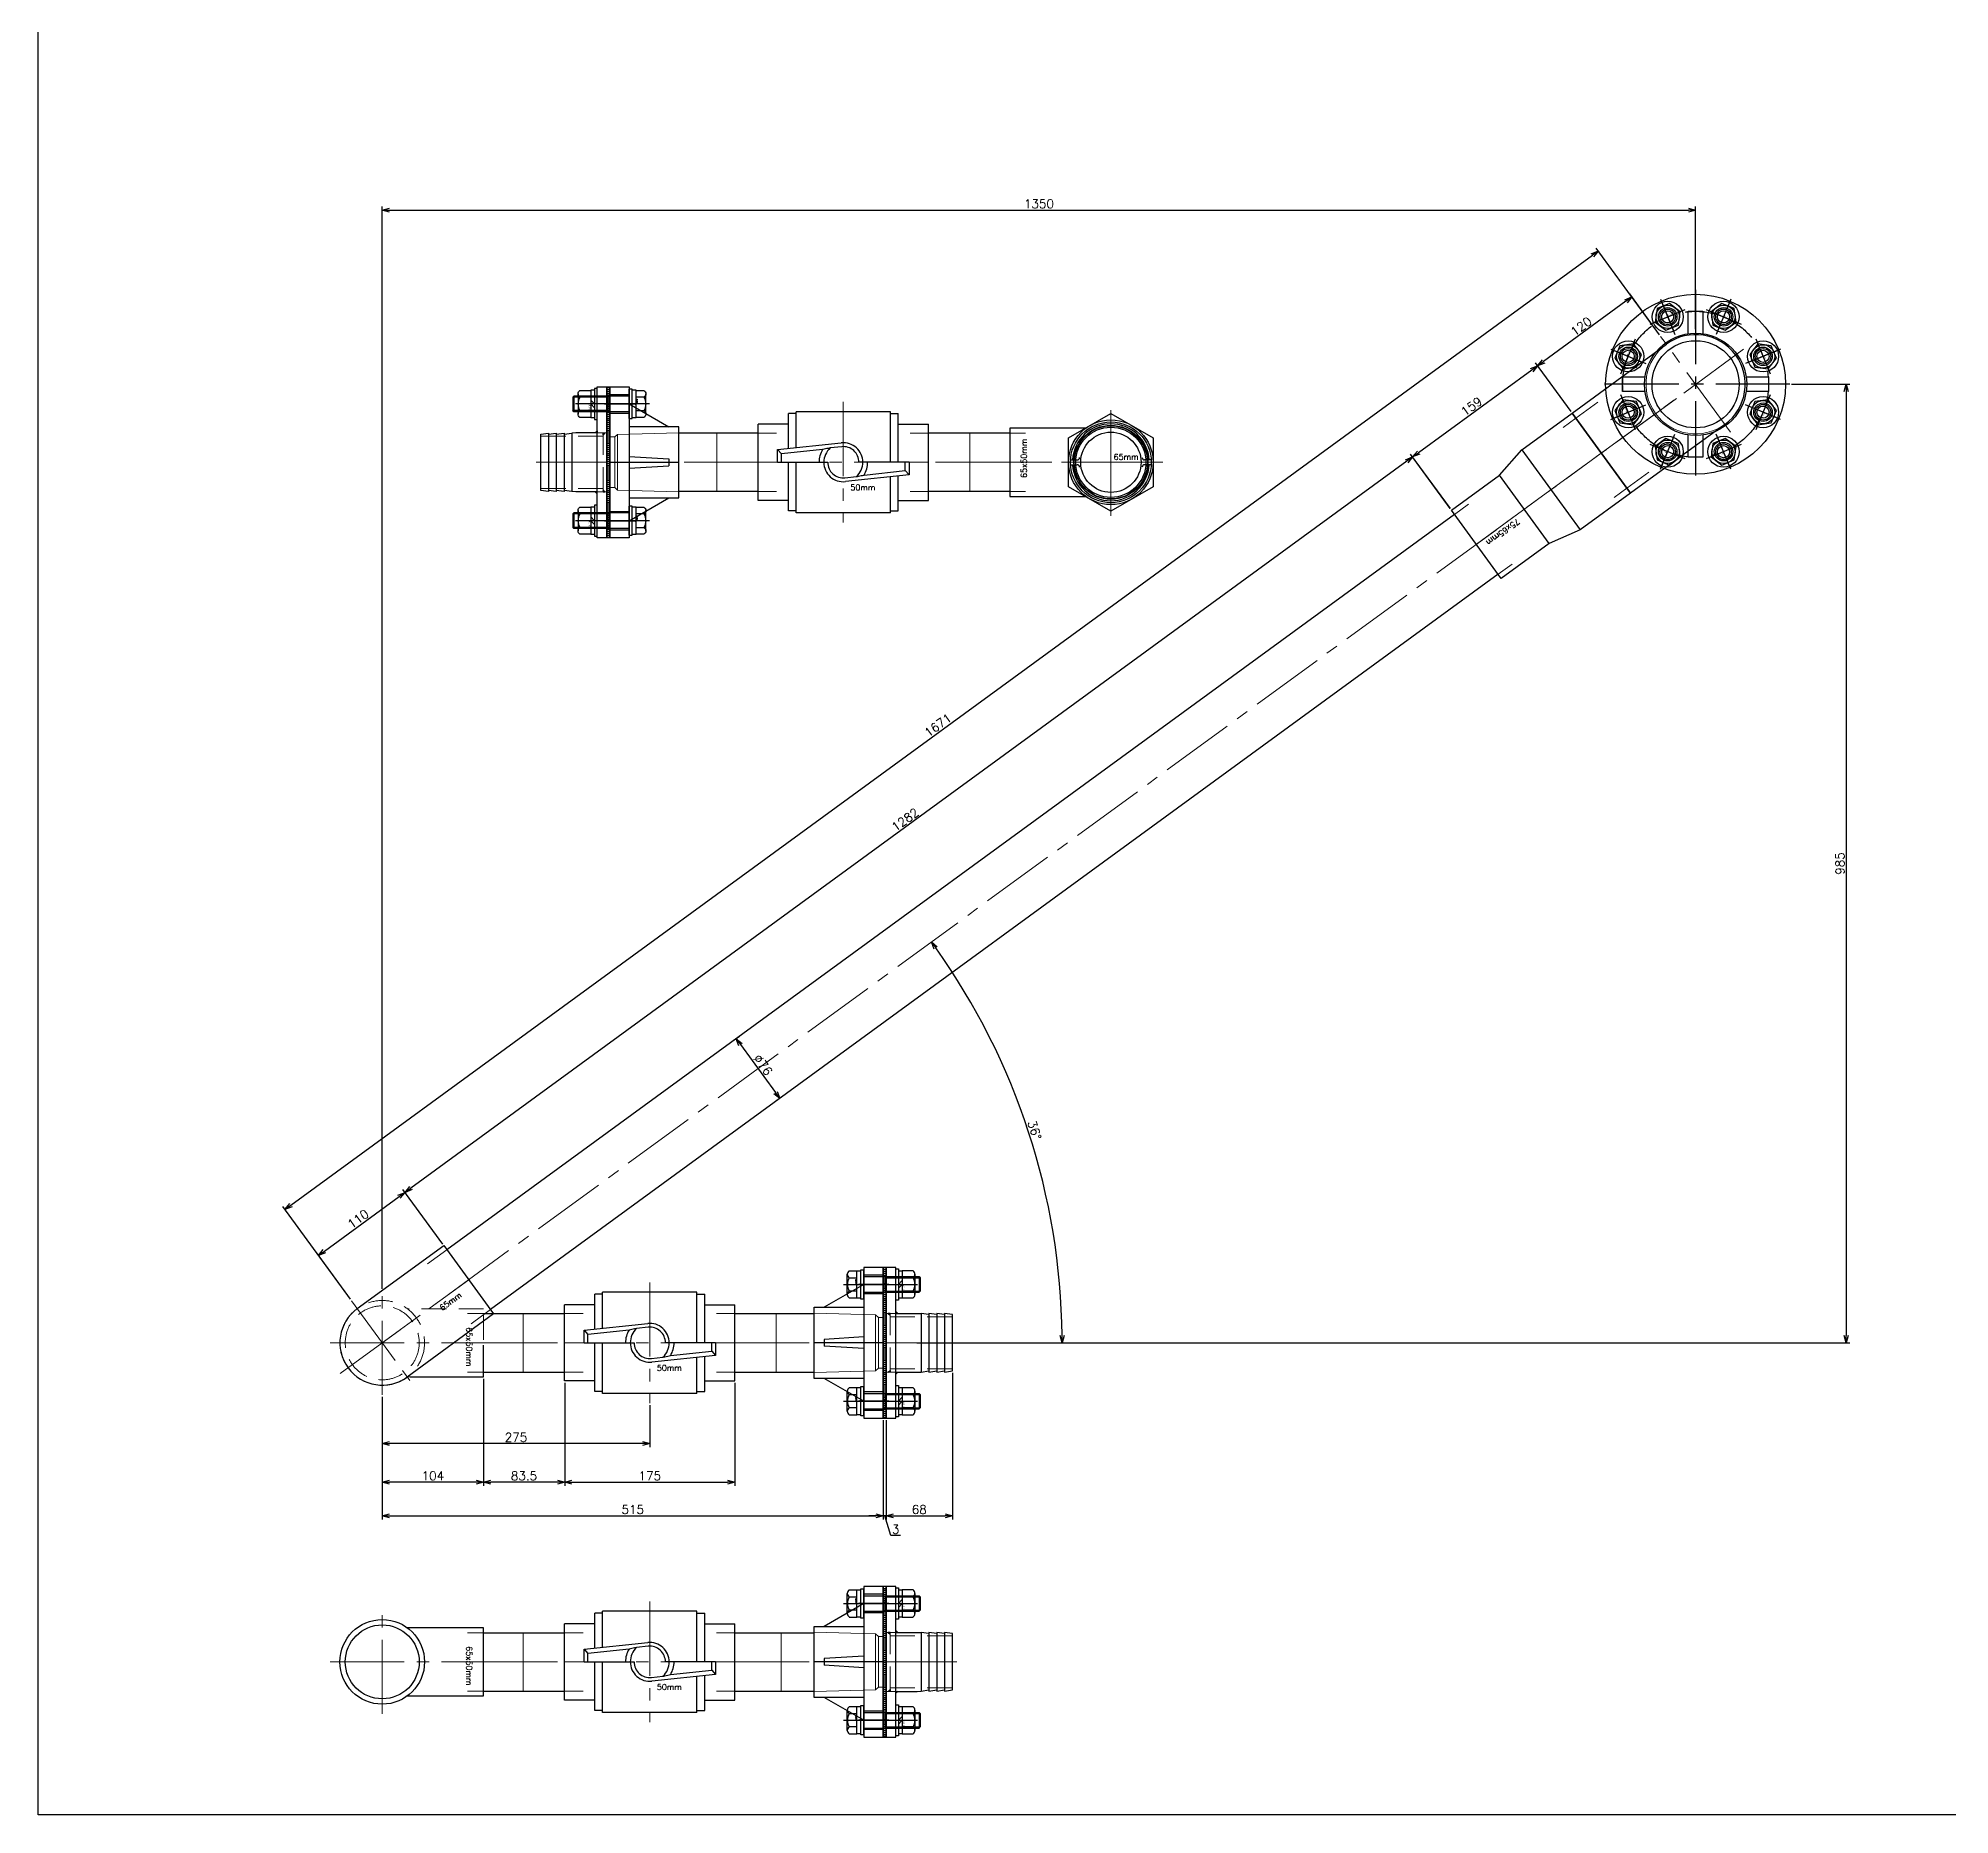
# Model space of a CAD drawing. Header units: millimetres. Extents: x -8731 to 85711, y -14522 to 31379.
# Drawn here: x 43966 to 45931, y -4765 to -2940 of the extents above; entities that cross this region are included whole.
import ezdxf

# ---------------------------------------------------------------- set-up
doc = ezdxf.new("R2010")
doc.units = ezdxf.units.MM
doc.header["$LTSCALE"] = 4
doc.header["$PDMODE"] = 99
doc.header["$PDSIZE"] = 1
doc.linetypes.add('CENTER2', pattern=[28.575, 19.05, -3.175, 3.175, -3.175])
doc.linetypes.add('HIDDEN', pattern=[9.525, 6.35, -3.175])
for name, color, linetype, lineweight in [('04_HIDDEN', 2, 'HIDDEN', 13), ('05_CENTER', 4, 'CENTER2', 13), ('08_DIM', 3, 'Continuous', 13)]:
    doc.layers.add(name, color=color, linetype=linetype, lineweight=lineweight)
doc.layers.add('10_DRAFT', color=8, linetype='Continuous', lineweight=0, plot=False)
doc.styles.add('KANJI0', font='txt.shx', dxfattribs={"width": 0.9, "height": 30, "bigfont": 'bigfont'})
doc.styles.add('KSS_TXT', font='txt.shx', dxfattribs={"bigfont": 'extfont2.shx'})
doc.dimstyles.new('KSS_DIM', dxfattribs={"dimscale": 3, "dimtxt": 3, "dimasz": 2.5, "dimexe": 1.25, "dimexo": 0.625, "dimtad": 1, "dimdsep": 46, "dimtxsty": 'KSS_TXT', "dimblk": 'OPEN30', "dimcen": 0, "dimazin": 2, "dimtfac": 0.75, "dimtmove": 0, "dimatfit": 3, "dimldrblk": 'OPEN30', "dimfxl": 1, "dimtolj": 1, "dimarcsym": 0})

# ---------------------------------------------------------------- blocks, each defined once
blk = doc.blocks.new('16b_1_1_1')
at = {"color": 0, "linetype": 'CENTER2'}
for p, q in [((-19.5, 0), (19.5, 0)), ((0, 19.5), (0, -19.5))]:
    blk.add_line(p, q, dxfattribs=at)
at = {"color": 0}
for p, q in [((-6.9, 12), (-13.9, 0)), ((-13.9, 0), (-6.9, -12)), ((6.9, 12), (-6.9, 12)), ((13.9, 0), (6.9, 12)), ((6.9, -12), (13.9, 0)), ((-6.9, -12), (6.9, -12))]:
    blk.add_line(p, q, dxfattribs=at)
for radius in [16, 12, 8, 6.25]:
    blk.add_circle((0, 0), radius, dxfattribs=at)
at = {"layer": '10_DRAFT', "style": 'KANJI0', "width": 0.82}
blk.add_text('Ｍ１６', height=1.71, dxfattribs=at).set_placement((0.4, 0.2))
blk = doc.blocks.new('*U249')
at = {"rotation": 337.4999999999999}
blk.add_blockref('16b_1_1_1', (0, 0), dxfattribs=at)
blk = doc.blocks.new('*U252')
at = {"color": 0, "linetype": 'CENTER2'}
blk.add_line((-5.5, 13.4), (5.5, -13.4), dxfattribs=at)
at = {"color": 0}
blk.add_circle((0, 0), 9.5, dxfattribs=at)
blk = doc.blocks.new('*U251')
at = {"color": 0, "linetype": 'ByBlock', "lineweight": -2}
blk.add_blockref('*U252', (661.9, 684.1), dxfattribs=at)
for p, rotation in [((719.3, 684.1), 315), ((621.3, 643.5), 45.00000000000001), ((759.9, 643.5), 270), ((621.3, 586.1), 90.00000000000001), ((759.9, 586.1), 225), ((661.9, 545.6), 135), ((719.3, 545.6), 180)]:
    blk.add_blockref('*U252', p, dxfattribs=dict(at, rotation=rotation))
blk = doc.blocks.new('TSフランジ-JIS10K-80mma_1')
at = {"color": 0, "linetype": 'CENTER2'}
for p, q in [((0, 96.9), (0, -96.9)), ((96.9, 0), (-96.9, 0))]:
    blk.add_line(p, q, dxfattribs=at)
at = {"color": 0}
for p, q in [((-7.5, 52), (-7.5, 75)), ((-7.5, 75), (7.5, 75)), ((7.5, 75), (7.5, 52)), ((-75, 7.5), (-52, 7.5)), ((-75, -7.5), (-75, 7.5)), ((52, 7.5), (75, 7.5)), ((75, 7.5), (75, -7.5)), ((-52, -7.5), (-75, -7.5)), ((75, -7.5), (52, -7.5)), ((-7.5, -75), (-7.5, -52)), ((7.5, -52), (7.5, -75)), ((7.5, -75), (-7.5, -75))]:
    blk.add_line(p, q, dxfattribs=at)
for radius in [92.5, 52.5, 44.8]:
    blk.add_circle((0, 0), radius, dxfattribs=at)
at = {"color": 0, "linetype": 'CENTER2'}
blk.add_circle((0, 0), 75, dxfattribs=at)
at = {"color": 0}
blk.add_blockref('*U251', (-690.6, -614.8), dxfattribs=at)
blk = doc.blocks.new('エルボ(TS-L)-75mmb_1')
at = {"color": 0}
for p, q in [((-120, 51), (0, 51)), ((0, 51), (0, -51)), ((0, -51), (-120, -51))]:
    blk.add_line(p, q, dxfattribs=at)
blk.add_arc((-120, 0), 51, 90, 270, dxfattribs=at)
at = {"layer": '05_CENTER', "color": 0}
for p, q in [((-120, 61), (-120, -61)), ((-181, 0), (10, 0))]:
    blk.add_line(p, q, dxfattribs=at)
at = {"layer": '10_DRAFT'}
for p, q in [((0, 44.5), (-28, 44.5)), ((0, -44.5), (-28, -44.5))]:
    blk.add_line(p, q, dxfattribs=at)
blk.add_circle((-120, 0), 44.8, dxfattribs=at)
blk.add_arc((-120, 0), 51, 270, 90, dxfattribs=at)
blk = doc.blocks.new('_Open30')
at = {"color": 0, "linetype": 'ByBlock', "lineweight": -2}
for p, q in [((-1, 0.27), (0, 0)), ((0, 0), (-1, -0.27)), ((0, 0), (-1, 0))]:
    blk.add_line(p, q, dxfattribs=at)
blk = doc.blocks.new('*D1518')
at = {"layer": '08_DIM', "color": 0, "lineweight": -2, "transparency": 16777216}
for p, q in [((44319.6, -4335.6), (44319.6, -4387.5)), ((44594.6, -4344.1), (44594.6, -4387.5)), ((44587.1, -4383.7), (44327.1, -4383.7))]:
    blk.add_line(p, q, dxfattribs=at)
at = {"layer": 'Defpoints', "color": 0, "transparency": 16777216}
for p in [(44319.6, -4333.7), (44594.6, -4342.2), (44319.6, -4383.7)]:
    blk.add_point(p, dxfattribs=at)
at = {"layer": '08_DIM', "color": 0, "lineweight": -2, "transparency": 16777216, "xscale": 7.5, "yscale": 7.5, "zscale": 7.5, "rotation": 180}
blk.add_blockref('_Open30', (44319.6, -4383.7), dxfattribs=at)
at = {"layer": '08_DIM', "color": 0, "lineweight": -2, "transparency": 16777216, "xscale": 7.5, "yscale": 7.5, "zscale": 7.5}
blk.add_blockref('_Open30', (44594.6, -4383.7), dxfattribs=at)
at = {"layer": '08_DIM', "color": 0, "transparency": 16777216, "insert": (44457.1, -4377.3), "char_height": 9, "attachment_point": 5, "style": 'KSS_TXT'}
blk.add_mtext('\\A1;275', dxfattribs=at)
blk = doc.blocks.new('*D1519')
at = {"layer": '08_DIM', "color": 0, "lineweight": -2, "transparency": 16777216}
for p, q in [((44834.6, -4359.6), (44834.6, -4461.6)), ((44837.6, -4359.6), (44837.6, -4461.6)), ((44827.1, -4457.9), (44819.6, -4457.9)), ((44837.6, -4457.9), (44834.6, -4457.9)), ((44842.4, -4478.3), (44836.1, -4457.9)), ((44845.1, -4457.9), (44852.6, -4457.9)), ((44852.2, -4478.3), (44842.4, -4478.3))]:
    blk.add_line(p, q, dxfattribs=at)
at = {"layer": 'Defpoints', "color": 0, "transparency": 16777216}
for p in [(44834.6, -4357.7), (44837.6, -4357.7), (44834.6, -4457.9)]:
    blk.add_point(p, dxfattribs=at)
at = {"layer": '08_DIM', "color": 0, "lineweight": -2, "transparency": 16777216, "xscale": 7.5, "yscale": 7.5, "zscale": 7.5}
blk.add_blockref('_Open30', (44834.6, -4457.9), dxfattribs=at)
at = {"layer": '08_DIM', "color": 0, "lineweight": -2, "transparency": 16777216, "xscale": 7.5, "yscale": 7.5, "zscale": 7.5, "rotation": 180}
blk.add_blockref('_Open30', (44837.6, -4457.9), dxfattribs=at)
at = {"layer": '08_DIM', "color": 0, "transparency": 16777216, "insert": (44847.3, -4471.9), "char_height": 9, "attachment_point": 5, "style": 'KSS_TXT'}
blk.add_mtext('\\A1;3', dxfattribs=at)
blk = doc.blocks.new('*D1520')
at = {"layer": '08_DIM', "color": 0, "lineweight": -2, "transparency": 16777216}
for p, q in [((44905.6, -4311), (44905.6, -4461.6)), ((44837.6, -4359.6), (44837.6, -4461.6)), ((44845.1, -4457.9), (44898.1, -4457.9))]:
    blk.add_line(p, q, dxfattribs=at)
at = {"layer": 'Defpoints', "color": 0, "transparency": 16777216}
for p in [(44905.6, -4309.2), (44837.6, -4357.7), (44905.6, -4457.9)]:
    blk.add_point(p, dxfattribs=at)
at = {"layer": '08_DIM', "color": 0, "lineweight": -2, "transparency": 16777216, "xscale": 7.5, "yscale": 7.5, "zscale": 7.5, "rotation": 180}
blk.add_blockref('_Open30', (44837.6, -4457.9), dxfattribs=at)
at = {"layer": '08_DIM', "color": 0, "lineweight": -2, "transparency": 16777216, "xscale": 7.5, "yscale": 7.5, "zscale": 7.5}
blk.add_blockref('_Open30', (44905.6, -4457.9), dxfattribs=at)
at = {"layer": '08_DIM', "color": 0, "transparency": 16777216, "insert": (44871.6, -4451.5), "char_height": 9, "attachment_point": 5, "style": 'KSS_TXT'}
blk.add_mtext('\\A1;68', dxfattribs=at)
blk = doc.blocks.new('*D1521')
at = {"layer": '08_DIM', "color": 0, "lineweight": -2, "transparency": 16777216}
for p, q in [((44319.6, -4335.6), (44319.6, -4461.6)), ((44834.6, -4359.6), (44834.6, -4461.6)), ((44327.1, -4457.9), (44827.1, -4457.9))]:
    blk.add_line(p, q, dxfattribs=at)
at = {"layer": 'Defpoints', "color": 0, "transparency": 16777216}
for p in [(44319.6, -4333.7), (44834.6, -4357.7), (44834.6, -4457.9)]:
    blk.add_point(p, dxfattribs=at)
at = {"layer": '08_DIM', "color": 0, "lineweight": -2, "transparency": 16777216, "xscale": 7.5, "yscale": 7.5, "zscale": 7.5, "rotation": 180}
blk.add_blockref('_Open30', (44319.6, -4457.9), dxfattribs=at)
at = {"layer": '08_DIM', "color": 0, "lineweight": -2, "transparency": 16777216, "xscale": 7.5, "yscale": 7.5, "zscale": 7.5}
blk.add_blockref('_Open30', (44834.6, -4457.9), dxfattribs=at)
at = {"layer": '08_DIM', "color": 0, "transparency": 16777216, "insert": (44577.1, -4451.5), "char_height": 9, "attachment_point": 5, "style": 'KSS_TXT'}
blk.add_mtext('\\A1;515', dxfattribs=at)
blk = doc.blocks.new('*D1522')
at = {"layer": '08_DIM', "color": 0, "lineweight": -2, "transparency": 16777216}
for p, q in [((44423.6, -4317.1), (44423.6, -4427)), ((44319.6, -4335.6), (44319.6, -4427)), ((44416.1, -4423.3), (44327.1, -4423.3))]:
    blk.add_line(p, q, dxfattribs=at)
at = {"layer": 'Defpoints', "color": 0, "transparency": 16777216}
for p in [(44423.6, -4315.2), (44319.6, -4333.7), (44319.6, -4423.3)]:
    blk.add_point(p, dxfattribs=at)
at = {"layer": '08_DIM', "color": 0, "lineweight": -2, "transparency": 16777216, "xscale": 7.5, "yscale": 7.5, "zscale": 7.5, "rotation": 180}
blk.add_blockref('_Open30', (44319.6, -4423.3), dxfattribs=at)
at = {"layer": '08_DIM', "color": 0, "lineweight": -2, "transparency": 16777216, "xscale": 7.5, "yscale": 7.5, "zscale": 7.5}
blk.add_blockref('_Open30', (44423.6, -4423.3), dxfattribs=at)
at = {"layer": '08_DIM', "color": 0, "transparency": 16777216, "insert": (44371.6, -4416.9), "char_height": 9, "attachment_point": 5, "style": 'KSS_TXT'}
blk.add_mtext('\\A1;104', dxfattribs=at)
blk = doc.blocks.new('*D1523')
at = {"layer": '08_DIM', "color": 0, "lineweight": -2, "transparency": 16777216}
for p, q in [((44423.6, -4317.1), (44423.6, -4427)), ((44507.1, -4321.3), (44507.1, -4427)), ((44499.6, -4423.3), (44431.1, -4423.3))]:
    blk.add_line(p, q, dxfattribs=at)
at = {"layer": 'Defpoints', "color": 0, "transparency": 16777216}
for p in [(44423.6, -4315.2), (44507.1, -4319.5), (44423.6, -4423.3)]:
    blk.add_point(p, dxfattribs=at)
at = {"layer": '08_DIM', "color": 0, "lineweight": -2, "transparency": 16777216, "xscale": 7.5, "yscale": 7.5, "zscale": 7.5, "rotation": 180}
blk.add_blockref('_Open30', (44423.6, -4423.3), dxfattribs=at)
at = {"layer": '08_DIM', "color": 0, "lineweight": -2, "transparency": 16777216, "xscale": 7.5, "yscale": 7.5, "zscale": 7.5}
blk.add_blockref('_Open30', (44507.1, -4423.3), dxfattribs=at)
at = {"layer": '08_DIM', "color": 0, "transparency": 16777216, "insert": (44465.3, -4416.9), "char_height": 9, "attachment_point": 5, "style": 'KSS_TXT'}
blk.add_mtext('\\A1;83.5', dxfattribs=at)
blk = doc.blocks.new('*D1524')
at = {"layer": '08_DIM', "color": 0, "lineweight": -2, "transparency": 16777216}
for p, q in [((44507.1, -4321.3), (44507.1, -4427)), ((44682.1, -4321.3), (44682.1, -4427)), ((44514.6, -4423.3), (44674.6, -4423.3))]:
    blk.add_line(p, q, dxfattribs=at)
at = {"layer": 'Defpoints', "color": 0, "transparency": 16777216}
for p in [(44507.1, -4319.5), (44682.1, -4319.5), (44682.1, -4423.3)]:
    blk.add_point(p, dxfattribs=at)
at = {"layer": '08_DIM', "color": 0, "lineweight": -2, "transparency": 16777216, "xscale": 7.5, "yscale": 7.5, "zscale": 7.5, "rotation": 180}
blk.add_blockref('_Open30', (44507.1, -4423.3), dxfattribs=at)
at = {"layer": '08_DIM', "color": 0, "lineweight": -2, "transparency": 16777216, "xscale": 7.5, "yscale": 7.5, "zscale": 7.5}
blk.add_blockref('_Open30', (44682.1, -4423.3), dxfattribs=at)
at = {"layer": '08_DIM', "color": 0, "transparency": 16777216, "insert": (44594.6, -4416.9), "char_height": 9, "attachment_point": 5, "style": 'KSS_TXT'}
blk.add_mtext('\\A1;175', dxfattribs=at)
blk = doc.blocks.new('*D1760')
at = {"layer": '08_DIM', "color": 0, "lineweight": -2, "transparency": 16777216}
for p, q in [((44319.6, -4224.8), (44319.6, -3112.4)), ((44327.1, -3116.2), (45662.1, -3116.2)), ((45669.6, -3238.7), (45669.6, -3112.4))]:
    blk.add_line(p, q, dxfattribs=at)
at = {"layer": 'Defpoints', "color": 0, "transparency": 16777216}
for p in [(45669.6, -3116.2), (45669.6, -3240.6), (44319.6, -4226.7)]:
    blk.add_point(p, dxfattribs=at)
at = {"layer": '08_DIM', "color": 0, "lineweight": -2, "transparency": 16777216, "xscale": 7.5, "yscale": 7.5, "zscale": 7.5, "rotation": 180}
blk.add_blockref('_Open30', (44319.6, -3116.2), dxfattribs=at)
at = {"layer": '08_DIM', "color": 0, "lineweight": -2, "transparency": 16777216, "xscale": 7.5, "yscale": 7.5, "zscale": 7.5}
blk.add_blockref('_Open30', (45669.6, -3116.2), dxfattribs=at)
at = {"layer": '08_DIM', "color": 0, "transparency": 16777216, "insert": (44994.6, -3109.8), "char_height": 9, "attachment_point": 5, "style": 'KSS_TXT'}
blk.add_mtext('\\A1;1350', dxfattribs=at)
blk = doc.blocks.new('*D1761')
at = {"layer": '08_DIM', "color": 0, "lineweight": -2, "transparency": 16777216}
for p, q in [((45768.3, -3295.2), (45828.2, -3295.2)), ((45824.4, -3302.7), (45824.4, -4272.7)), ((44869.2, -4280.2), (45828.2, -4280.2))]:
    blk.add_line(p, q, dxfattribs=at)
at = {"layer": 'Defpoints', "color": 0, "transparency": 16777216}
for p in [(45766.4, -3295.2), (44867.3, -4280.2), (45824.4, -4280.2)]:
    blk.add_point(p, dxfattribs=at)
at = {"layer": '08_DIM', "color": 0, "lineweight": -2, "transparency": 16777216, "xscale": 7.5, "yscale": 7.5, "zscale": 7.5}
for p, rotation in [((45824.4, -3295.2), 90), ((45824.4, -4280.2), 270)]:
    blk.add_blockref('_Open30', p, dxfattribs=dict(at, rotation=rotation))
at = {"layer": '08_DIM', "color": 0, "transparency": 16777216, "insert": (45818, -3787.7), "char_height": 9, "attachment_point": 5, "rotation": 90, "style": 'KSS_TXT'}
blk.add_mtext('\\A1;985', dxfattribs=at)
blk = doc.blocks.new('A$C73951639_1_1_1')
at = {"color": 0}
for p, q in [((10, -30.3), (10, 30.3)), ((10, 30.3), (32, 30.3)), ((32, 30.3), (36, 30.1)), ((44, 29), (36, 30.1)), ((36, 30.1), (36, -30)), ((52, 29), (44, 30.1)), ((44, 30.1), (44, -30)), ((60, 29), (52, 30.1)), ((52, 30.1), (52, -30)), ((68, 29), (60, 30.1)), ((60, 30.1), (60, -30)), ((68, -28.9), (68, 29)), ((10, -30.3), (32, -30.3)), ((32, -30.3), (36, -30)), ((36, -30), (44, -28.9)), ((44, -30), (52, -28.9)), ((52, -30), (60, -28.9)), ((60, -30), (68, -28.9))]:
    blk.add_line(p, q, dxfattribs=at)
blk.add_lwpolyline([(10, 77.5), (0, 77.5), (0, -77.5), (10, -77.5)], close=True, dxfattribs=at)
at = {"color": 3}
for points in [[(4, 30.3), (2, 30.3), (4, 28.3), (4, 28.3)], [(10, 30.3), (12, 30.3), (10, 32.3), (10, 32.3)], [(4, -30.3), (2, -30.3), (4, -28.3), (4, -28.3)], [(10, -30.3), (12, -30.3), (10, -32.3), (10, -32.3)]]:
    blk.add_lwpolyline(points, close=True, dxfattribs=at)
at = {"layer": '04_HIDDEN'}
for p, q in [((10, 30.3), (0, 30.3)), ((4, -30.3), (4, 30.3)), ((4, 26.8), (68, 26.8)), ((10, -30.3), (0, -30.3)), ((4, -26.8), (68, -26.8))]:
    blk.add_line(p, q, dxfattribs=at)
at = {"layer": '05_CENTER'}
for p, q in [((-8, 60), (18, 60)), ((0, 0), (72.7, 0)), ((68, 0), (10, 0)), ((-8, -60), (18, -60))]:
    blk.add_line(p, q, dxfattribs=at)
blk = doc.blocks.new('A$C4CA70B29_1_1_1')
h = blk.add_hatch()
h.set_pattern_fill('_USER', color=3, scale=2, pattern_type=0)
h.set_pattern_definition([(0, (-6784.6076, -8968.539), (0, 2), [])])
h.paths.add_polyline_path([(0, 77.5), (-3, 77.5), (-3, -77.5), (0, -77.5)])
at = {"color": 3}
blk.add_lwpolyline([(0, 77.5), (-3, 77.5), (-3, -77.5), (0, -77.5)], close=True, dxfattribs=at)
blk = doc.blocks.new('M16Nza_1_1_1')
at = {"color": 0}
for p, q in [((-14, 2.6), (-14, 6.6)), ((-14, 6.6), (14, 6.6)), ((-13.9, 17.7), (-13.9, 6.6)), ((-10.4, 19.6), (10.4, 19.6)), ((-6.9, 6.6), (-6.9, 17.7)), ((-4, 6.6), (0, 2.6)), ((0, 6.6), (4, 2.6)), ((6.9, 17.7), (6.9, 6.6)), ((13.9, 6.6), (13.9, 17.7)), ((14, 6.6), (14, 2.6))]:
    blk.add_line(p, q, dxfattribs=at)
at = {"color": 0, "linetype": 'CENTER2'}
blk.add_line((0, 0), (0, 19.6), dxfattribs=at)
at = {"color": 0}
blk.add_lwpolyline([(-16, 2.6), (16, 2.6), (16, 0), (-16, 0)], close=True, dxfattribs=at)
for centre, radius, start, end in [((-10.4, 15.4), 4.16, 33.626, 146.374), ((0, 5.7), 13.8, 60, 120), ((10.4, 15.4), 4.16, 33.626, 146.374)]:
    blk.add_arc(centre, radius, start, end, dxfattribs=at)
at = {"layer": '10_DRAFT', "style": 'KANJI0', "width": 0.82}
blk.add_text('Ｍ１６', height=1.71, dxfattribs=at).set_placement((0.4, 6.8))
blk = doc.blocks.new('A$C598F6B99_1_1')
at = {"color": 0, "linetype": 'CENTER2'}
blk.add_line((0, 20.9), (0, -61), dxfattribs=at)
at = {"color": 0}
for p, q in [((-15, 0), (-15, 3)), ((-15, 3), (15, 3)), ((-15, 0), (15, 0)), ((-14, 3), (-14, 7)), ((-14, 7), (14, 7)), ((-13.9, 15.1), (-13.9, 7)), ((-10.4, 17), (10.4, 17)), ((-8, 0), (-8, -56.9)), ((-6.9, 7), (-6.9, 15.1)), ((0.7, 3), (-0.7, 7)), ((6.9, 15.1), (6.9, 7)), ((8, 0), (8, -56.9)), ((13.8, 7), (13.8, 15.1)), ((14, 7), (14, 3)), ((15, 3), (15, 0)), ((8, -22), (-8, -22)), ((-6.9, -22), (-6.9, -58)), ((6.9, -22), (6.9, -58)), ((8, -56.9), (-8, -56.9)), ((-8, -56.9), (-6.9, -58)), ((6.9, -58), (-6.9, -58)), ((8, -56.9), (6.9, -58))]:
    blk.add_line(p, q, dxfattribs=at)
for centre, radius, start, end in [((-10.4, 12.8), 4.16, 33.626, 146.374), ((0, 3.1), 13.8, 60, 120), ((10.4, 12.8), 4.16, 33.626, 146.374)]:
    blk.add_arc(centre, radius, start, end, dxfattribs=at)
at = {"layer": '10_DRAFT', "style": 'KANJI0', "width": 0.82}
blk.add_text('M16x65', height=1, dxfattribs=at).set_placement((0.4, 7.5))
blk = doc.blocks.new('TSフランジ-JIS10K-50mmb_1')
at = {"color": 0}
for p, q in [((-60, 20), (-36.5, 60.7)), ((-36.5, 71), (36.5, 71)), ((-36.5, 20), (-36.5, 71)), ((-6, 20), (-3.5, 60.7)), ((3.5, 60.7), (-3.5, 60.7)), ((6, 20), (3.5, 60.7)), ((36.5, 71), (36.5, 20)), ((60, 20), (36.5, 60.7)), ((77.5, 20), (-77.5, 20)), ((-77.5, 20), (-77.5, 0)), ((77.5, 0), (77.5, 20)), ((-77.5, 0), (77.5, 0))]:
    blk.add_line(p, q, dxfattribs=at)
at = {"color": 0, "linetype": 'CENTER2'}
for p, q in [((0, 0), (0, 71)), ((-60, -5.6), (-60, 25.3)), ((60, -5.6), (60, 25.3))]:
    blk.add_line(p, q, dxfattribs=at)
at = {"color": 0, "linetype": 'HIDDEN'}
for p, q in [((-69.5, 0), (-69.5, 20)), ((-50.5, 0), (-50.5, 20)), ((50.5, 0), (50.5, 20)), ((69.5, 0), (69.5, 20))]:
    blk.add_line(p, q, dxfattribs=at)
at = {"layer": '10_DRAFT'}
for p, q in [((-30.4, 71), (-28.7, 8)), ((30.4, 71), (28.7, 8)), ((-28.7, 8), (28.7, 8)), ((-28.7, 8), (-26, 5)), ((-26, 5), (-26, 0)), ((-26, 5), (26, 5)), ((28.7, 8), (26, 5)), ((26, 5), (26, 0))]:
    blk.add_line(p, q, dxfattribs=at)
blk = doc.blocks.new('A$C3D25287D_1_1_1')
for p, q in [((0, 30), (81.5, 30)), ((0, -30), (81.5, -30))]:
    blk.add_line(p, q)
at = {"layer": '05_CENTER'}
blk.add_line((0, 0), (136.5, 0), dxfattribs=at)
at = {"color": 4, "rotation": 90}
blk.add_blockref('TSフランジ-JIS10K-50mmb_1', (152.5, 0), dxfattribs=at)
for name, p, rotation in [('A$C598F6B99_1_1', (132.5, 60), 90), ('M16Nza_1_1_1', (165.5, 60), 270), ('A$C598F6B99_1_1', (132.5, -60), 90), ('M16Nza_1_1_1', (165.5, -60), 270)]:
    blk.add_blockref(name, p, dxfattribs=dict(rotation=rotation))
for name in ['A$C73951639_1_1_1', 'A$C4CA70B29_1_1_1']:
    blk.add_blockref(name, (155.5, 0))
blk = doc.blocks.new('コンパクトボールバルブ27型-ソケット形-50mmb_1_1_1')
at = {"color": 0}
for p, q in [((-56.5, 14.2), (-56.5, 50)), ((-48.5, 50), (-56.5, 50)), ((48.5, 52), (-48.5, 52)), ((-48.5, 15), (-48.5, 52)), ((48.5, 0), (48.5, 52)), ((48.5, 50), (56.5, 50)), ((56.5, 0), (56.5, 50)), ((-87.5, -39.2), (-87.5, 39.2)), ((-56.5, 39.2), (-87.5, 39.2)), ((-67.5, 13), (-2.1, 19.9)), ((56.5, 39.2), (87.5, 39.2)), ((87.5, -39.2), (87.5, 39.2)), ((-67.5, 0), (-67.5, 13)), ((-67.5, 13), (-63.7, 8.6)), ((-67.5, 0), (-16.1, 0)), ((-21.3, 13.1), (-63.7, 8.6)), ((-63.7, 0), (-63.7, 8.6)), ((-56.5, -50), (-56.5, 0)), ((-48.5, -52), (-48.5, 0)), ((-1.7, 16), (-13.5, 14.7)), ((67.5, 0), (16.1, 0)), ((63.7, -8.6), (63.7, 0)), ((67.5, 0), (67.5, -13)), ((1.7, -16), (13.5, -14.7)), ((67.5, -13), (2.1, -19.9)), ((21.3, -13.1), (63.7, -8.6)), ((48.5, -52), (48.5, -15)), ((56.5, -50), (56.5, -14.2)), ((63.7, -8.6), (67.5, -13)), ((-56.5, -39.2), (-87.5, -39.2)), ((56.5, -39.2), (87.5, -39.2)), ((-48.5, -50), (-56.5, -50)), ((48.5, -52), (-48.5, -52)), ((48.5, -50), (56.5, -50))]:
    blk.add_line(p, q, dxfattribs=at)
for radius, start, end in [(20, 0, 96.0135), (25, 148.424, 180), (20, 132.5529, 180), (20, 180, 276.0135), (16.1, 180, 276.0135), (16.1, 0, 96.0135), (20, 312.5529, 0), (25, 328.424, 0)]:
    blk.add_arc((0, 0), radius, start, end, dxfattribs=at)
for points in [[(-13.5, 14.7), (-14.2, 14.6), (-16.8, 14.1), (-19.4, 13.5), (-21.3, 13.1)], [(13.5, -14.7), (14.2, -14.6), (16.8, -14.1), (19.4, -13.5), (21.3, -13.1)]]:
    blk.add_open_spline(points, degree=3, knots=[0, 0, 0, 0, 0.258427, 1, 1, 1, 1], dxfattribs=at)
at = {"layer": '05_CENTER', "color": 0}
for p, q in [((0, 62), (0, -62)), ((87.5, 0), (-87.5, 0))]:
    blk.add_line(p, q, dxfattribs=at)
at = {"layer": '10_DRAFT'}
for p, q in [((-87.5, 30), (-68.6, 30)), ((87.5, 30), (68.6, 30)), ((-87.5, -30), (-68.6, -30)), ((87.5, -30), (68.6, -30))]:
    blk.add_line(p, q, dxfattribs=at)
at = {"layer": '10_DRAFT', "style": 'KSS_TXT'}
blk.add_text('50mm', height=6, dxfattribs=at).set_placement((7.2, -28.8))
blk = doc.blocks.new('バルブソケット(TS-VS)-65mmb_1')
at = {"color": 0}
for p, q in [((-43.5, 25.1), (0, 50.2)), ((0, 50.2), (43.5, 25.1)), ((-43.5, -25.1), (-43.5, 25.1)), ((43.5, 25.1), (43.5, -25.1)), ((0, -50.2), (-43.5, -25.1)), ((43.5, -25.1), (0, -50.2))]:
    blk.add_line(p, q, dxfattribs=at)
for radius in [37.6, 36.1, 31]:
    blk.add_circle((0, 0), radius, dxfattribs=at)
at = {"layer": '05_CENTER', "color": 0}
for p, q in [((0, -55), (0, 55)), ((-50.8, 0), (50.8, 0))]:
    blk.add_line(p, q, dxfattribs=at)
at = {"layer": '10_DRAFT', "style": 'KSS_TXT'}
blk.add_text('65mm', height=6, dxfattribs=at).set_placement((2.8, 2.5))
blk = doc.blocks.new('SFC-65b_1')
at = {"color": 0}
for p, q in [((-41.4, 2.5), (-34.7, 2.5)), ((41.4, 2.5), (34.7, 2.5)), ((-41.4, -2.5), (-34.7, -2.5)), ((41.4, -2.5), (34.7, -2.5))]:
    blk.add_line(p, q, dxfattribs=at)
blk.add_circle((0, 0), 41.5, dxfattribs=at)
for centre, radius, start, end in [((0, 0), 39.5, 3.6287, 176.3713), ((-34.7, 5), 2.5, 270, 0), ((34.7, 5), 2.5, 180, 270), ((0, 0), 39.5, 183.6287, 356.3713), ((-34.7, -5), 2.5, 0, 90), ((34.7, -5), 2.5, 90, 180)]:
    blk.add_arc(centre, radius, start, end, dxfattribs=at)
at = {"layer": '05_CENTER', "color": 0}
for p, q in [((0, 45.9), (0, -45.9)), ((-45.9, 0), (45.9, 0))]:
    blk.add_line(p, q, dxfattribs=at)
blk = doc.blocks.new('径違いチーズ(TS-T)-65mm×50mmc_1_1_1')
at = {"color": 0}
for p, q in [((-35, 104), (-35, 25.8)), ((35, 104), (-35, 104)), ((35, 25.8), (35, 104))]:
    blk.add_line(p, q, dxfattribs=at)
for radius in [43.5, 38]:
    blk.add_circle((0, 0), radius, dxfattribs=at)
at = {"layer": '05_CENTER', "color": 0}
for p, q in [((0, -53.5), (0, 104)), ((53.5, 0), (-53.5, 0))]:
    blk.add_line(p, q, dxfattribs=at)
at = {"layer": '10_DRAFT'}
for p, q in [((-30, 104), (-30, 87.8)), ((30, 104), (30, 87.8))]:
    blk.add_line(p, q, dxfattribs=at)
at = {"layer": '10_DRAFT', "style": 'KSS_TXT'}
blk.add_text('65x50mm', height=6, dxfattribs=at).set_placement((-16.1, 86.4))
blk = doc.blocks.new('A$C477B12E1_1_1_1')
for p, q in [((41, 0), (-42.5, 0)), ((41, -60), (-42.5, -60))]:
    blk.add_line(p, q)
at = {"layer": '05_CENTER'}
blk.add_line((41, -30), (-42.5, -30), dxfattribs=at)
at = {"layer": '10_DRAFT'}
for p, q in [((-260, 0), (-260, -60)), ((0, 0), (0, -60))]:
    blk.add_line(p, q, dxfattribs=at)
at = {"xscale": -1}
blk.add_blockref('A$C3D25287D_1_1_1', (-217.5, -30), dxfattribs=at)
at = {"color": 4}
for name, p in [('コンパクトボールバルブ27型-ソケット形-50mmb_1_1_1', (-130, -30)), ('バルブソケット(TS-VS)-65mmb_1', (145, -30)), ('SFC-65b_1', (145, -30))]:
    blk.add_blockref(name, p, dxfattribs=at)
at = {"color": 4, "rotation": 90}
blk.add_blockref('径違いチーズ(TS-T)-65mm×50mmc_1_1_1', (145, -30), dxfattribs=at)
blk = doc.blocks.new('エルボ(TS-L)-65mmb_1_1_1')
at = {"color": 0}
for p, q in [((-110, 43.5), (0, 43.5)), ((0, 43.5), (0, -43.5)), ((0, -43.5), (-110, -43.5))]:
    blk.add_line(p, q, dxfattribs=at)
blk.add_arc((-110, 0), 43.5, 90, 270, dxfattribs=at)
at = {"layer": '05_CENTER', "color": 0}
for p, q in [((-110, 53.5), (-110, -53.5)), ((-163.5, 0), (0, 0))]:
    blk.add_line(p, q, dxfattribs=at)
at = {"layer": '10_DRAFT'}
for p, q in [((0, 38), (-24.6, 38)), ((0, -38), (-24.6, -38))]:
    blk.add_line(p, q, dxfattribs=at)
at = {"layer": '10_DRAFT', "style": 'KSS_TXT'}
blk.add_text('65mm', height=6, dxfattribs=at).set_placement((-41, -10))
blk = doc.blocks.new('径違いソケット(TS-RS)-75mm×65mma_1_1_1')
at = {"color": 0}
for p, q in [((0, 51), (64, 51)), ((0, -51), (0, 51)), ((64, -51), (64, 51)), ((64, 51), (98, 43.5)), ((98, 43.5), (98, -43.5)), ((98, 43.5), (159, 43.5)), ((159, 43.5), (159, -43.5)), ((64, -51), (0, -51)), ((98, -43.5), (64, -51)), ((159, -43.5), (98, -43.5))]:
    blk.add_line(p, q, dxfattribs=at)
at = {"layer": '05_CENTER', "color": 0}
blk.add_line((159, 0), (0, 0), dxfattribs=at)
at = {"layer": '10_DRAFT'}
for p, q in [((0, 44.5), (16.1, 44.5)), ((159, 38), (141.3, 38)), ((159, -38), (141.3, -38)), ((0, -44.5), (16.1, -44.5))]:
    blk.add_line(p, q, dxfattribs=at)
at = {"layer": '10_DRAFT', "style": 'KSS_TXT'}
blk.add_text('75x65mm', height=6, dxfattribs=at).set_placement((109.3, 3))
blk = doc.blocks.new('*D3513')
at = {"layer": '08_DIM', "color": 0, "lineweight": -2, "transparency": 16777216}
blk.add_line((44869.2, -4280.2), (45022.2, -4280.2), dxfattribs=at)
blk.add_arc((44319.6, -4280.2), 698.8, 0.6149, 35.5007, dxfattribs=at)
at = {"layer": 'Defpoints', "color": 0, "transparency": 16777216}
for p in [(45669.6, -3295.2), (45003.1, -4134.4), (44319.6, -4280.2), (44810.6, -4280.2), (44867.3, -4280.2)]:
    blk.add_point(p, dxfattribs=at)
at = {"layer": '08_DIM', "color": 0, "lineweight": -2, "transparency": 16777216, "xscale": 7.5, "yscale": 7.5, "zscale": 7.5}
for p, rotation in [((44884.1, -3868.3), 125.8081605269906), ((45018.4, -4280.2), 270.3074486505692)]:
    blk.add_blockref('_Open30', p, dxfattribs=dict(at, rotation=rotation))
at = {"layer": '08_DIM', "color": 0, "transparency": 16777216, "insert": (44990.1, -4061.6), "char_height": 9, "attachment_point": 5, "rotation": 288.0578, "style": 'KSS_TXT'}
blk.add_mtext('\\A1;36%%d', dxfattribs=at)
blk = doc.blocks.new('*D4178')
at = {"layer": '08_DIM', "color": 0, "lineweight": -2, "transparency": 16777216}
for p, q in [((44686.7, -3965.3), (44680.4, -3969.9)), ((44687.9, -3973.7), (44723.8, -4023)), ((44731.5, -4026.7), (44725.2, -4031.3))]:
    blk.add_line(p, q, dxfattribs=at)
at = {"layer": 'Defpoints', "color": 0, "transparency": 16777216}
for p in [(44688.2, -3964.2), (44733, -4025.6), (44728.3, -4029.1)]:
    blk.add_point(p, dxfattribs=at)
at = {"layer": '08_DIM', "color": 0, "lineweight": -2, "transparency": 16777216, "xscale": 7.5, "yscale": 7.5, "zscale": 7.5}
for p, rotation in [((44683.5, -3967.7), 126.115944756061), ((44728.3, -4029.1), 306.115944756061)]:
    blk.add_blockref('_Open30', p, dxfattribs=dict(at, rotation=rotation))
at = {"layer": '08_DIM', "color": 0, "transparency": 16777216, "insert": (44711, -3994.6), "char_height": 9, "attachment_point": 5, "rotation": 306.1159, "style": 'KSS_TXT'}
blk.add_mtext('\\A1;%%C76', dxfattribs=at)
blk = doc.blocks.new('*D4179')
at = {"layer": '08_DIM', "color": 0, "lineweight": -2, "transparency": 16777216}
for p, q in [((44225.7, -4138.7), (45563.5, -3162.6)), ((45632.5, -3244.4), (45567.4, -3155.2)), ((44286.9, -4235.5), (44217.4, -4140.1))]:
    blk.add_line(p, q, dxfattribs=at)
at = {"layer": 'Defpoints', "color": 0, "transparency": 16777216}
for p in [(45569.6, -3158.2), (45633.6, -3245.9), (44288, -4237)]:
    blk.add_point(p, dxfattribs=at)
at = {"layer": '08_DIM', "color": 0, "lineweight": -2, "transparency": 16777216, "xscale": 7.5, "yscale": 7.5, "zscale": 7.5}
for p, rotation in [((45569.6, -3158.2), 36.11501997524454), ((44219.6, -4143.2), 216.1150199752445)]:
    blk.add_blockref('_Open30', p, dxfattribs=dict(at, rotation=rotation))
at = {"layer": '08_DIM', "color": 0, "transparency": 16777216, "insert": (44890.8, -3645.5), "char_height": 9, "attachment_point": 5, "rotation": 36.115, "style": 'KSS_TXT'}
blk.add_mtext('\\A1;1671', dxfattribs=at)
blk = doc.blocks.new('*D4180')
at = {"layer": '08_DIM', "color": 0, "lineweight": -2, "transparency": 16777216}
for p, q in [((45372.7, -3374.3), (44349, -4121.2)), ((45417.4, -3423), (45376.5, -3366.9)), ((44381.7, -4178.7), (44340.8, -4122.6))]:
    blk.add_line(p, q, dxfattribs=at)
at = {"layer": 'Defpoints', "color": 0, "transparency": 16777216}
for p in [(45418.6, -3424.5), (44343, -4125.6), (44382.8, -4180.2)]:
    blk.add_point(p, dxfattribs=at)
at = {"layer": '08_DIM', "color": 0, "lineweight": -2, "transparency": 16777216, "xscale": 7.5, "yscale": 7.5, "zscale": 7.5}
for p, rotation in [((45378.7, -3369.9), 36.11501997524454), ((44343, -4125.6), 216.1150199752445)]:
    blk.add_blockref('_Open30', p, dxfattribs=dict(at, rotation=rotation))
at = {"layer": '08_DIM', "color": 0, "transparency": 16777216, "insert": (44857.1, -3742.6), "char_height": 9, "attachment_point": 5, "rotation": 36.115, "style": 'KSS_TXT'}
blk.add_mtext('\\A1;1282', dxfattribs=at)
blk = doc.blocks.new('*D4181')
at = {"layer": '08_DIM', "color": 0, "lineweight": -2, "transparency": 16777216}
for p, q in [((45501.1, -3280.6), (45384.8, -3365.5)), ((45541.5, -3323.2), (45505, -3273.2)), ((45417.5, -3423), (45376.5, -3366.9))]:
    blk.add_line(p, q, dxfattribs=at)
at = {"layer": 'Defpoints', "color": 0, "transparency": 16777216}
for p in [(45542.6, -3324.7), (45378.7, -3369.9), (45418.6, -3424.5)]:
    blk.add_point(p, dxfattribs=at)
at = {"layer": '08_DIM', "color": 0, "lineweight": -2, "transparency": 16777216, "xscale": 7.5, "yscale": 7.5, "zscale": 7.5}
for p, rotation in [((45507.2, -3276.2), 36.11501997524577), ((45378.7, -3369.9), 216.1150199752458)]:
    blk.add_blockref('_Open30', p, dxfattribs=dict(at, rotation=rotation))
at = {"layer": '08_DIM', "color": 0, "transparency": 16777216, "insert": (45439.2, -3317.9), "char_height": 9, "attachment_point": 5, "rotation": 36.115, "style": 'KSS_TXT'}
blk.add_mtext('\\A1;159', dxfattribs=at)
blk = doc.blocks.new('*D4182')
at = {"layer": '08_DIM', "color": 0, "lineweight": -2, "transparency": 16777216}
for p, q in [((45632.5, -3244.4), (45601.9, -3202.4)), ((45598, -3209.9), (45513.2, -3271.8)), ((45541.5, -3323.2), (45505, -3273.2))]:
    blk.add_line(p, q, dxfattribs=at)
at = {"layer": 'Defpoints', "color": 0, "transparency": 16777216}
for p in [(45633.6, -3245.9), (45507.2, -3276.2), (45542.6, -3324.7)]:
    blk.add_point(p, dxfattribs=at)
at = {"layer": '08_DIM', "color": 0, "lineweight": -2, "transparency": 16777216, "xscale": 7.5, "yscale": 7.5, "zscale": 7.5}
for p, rotation in [((45604.1, -3205.5), 36.11501997524473), ((45507.2, -3276.2), 216.1150199752447)]:
    blk.add_blockref('_Open30', p, dxfattribs=dict(at, rotation=rotation))
at = {"layer": '08_DIM', "color": 0, "transparency": 16777216, "insert": (45551.9, -3235.7), "char_height": 9, "attachment_point": 5, "rotation": 36.115, "style": 'KSS_TXT'}
blk.add_mtext('\\A1;120', dxfattribs=at)
blk = doc.blocks.new('*D4183')
at = {"layer": '08_DIM', "color": 0, "lineweight": -2, "transparency": 16777216}
for p, q in [((44381.7, -4178.7), (44340.8, -4122.6)), ((44260.2, -4186), (44336.9, -4130)), ((44286.9, -4235.5), (44251.9, -4187.4))]:
    blk.add_line(p, q, dxfattribs=at)
at = {"layer": 'Defpoints', "color": 0, "transparency": 16777216}
for p in [(44343, -4125.6), (44382.8, -4180.2), (44288, -4237)]:
    blk.add_point(p, dxfattribs=at)
at = {"layer": '08_DIM', "color": 0, "lineweight": -2, "transparency": 16777216, "xscale": 7.5, "yscale": 7.5, "zscale": 7.5}
for p, rotation in [((44343, -4125.6), 36.11501997524535), ((44254.1, -4190.5), 216.1150199752454)]:
    blk.add_blockref('_Open30', p, dxfattribs=dict(at, rotation=rotation))
at = {"layer": '08_DIM', "color": 0, "transparency": 16777216, "insert": (44294.8, -4152.9), "char_height": 9, "attachment_point": 5, "rotation": 36.115, "style": 'KSS_TXT'}
blk.add_mtext('\\A1;110', dxfattribs=at)

msp = doc.modelspace()

# ---------------------------------------------------------------- linework, layer by layer
for p, q in [((45421.7884, -3428.94492), (44386.04375, -4184.66778)), ((45466.5834, -3490.34043), (44430.83948, -4246.06275)), ((44423.57622, -4250.2034), (44507.07622, -4250.2034)), ((44423.57622, -4310.2034), (44507.07622, -4310.2034)), ((44423.57622, -4578.06267), (44507.07622, -4578.06267)), ((44423.57622, -4638.06267), (44507.07622, -4638.06267))]:
    msp.add_line(p, q)
at = {"color": 4}
for p, q in [((44423.57622, -4315.2034), (44423.57622, -4282.63556)), ((44348.23752, -4315.2034), (44423.57622, -4315.2034)), ((44423.57622, -4643.06267), (44423.57622, -4610.49483)), ((44348.23752, -4643.06267), (44423.57622, -4643.06267))]:
    msp.add_line(p, q, dxfattribs=at)
at = {"color": 2}
msp.add_lwpolyline([(43965.98843, -374.87537), (48951.04437, -374.87537), (48951.04437, -4765.17324), (43965.98843, -4765.17324)], close=True, dxfattribs=at)
at = {"layer": '05_CENTER'}
for p, q in [((45649.76079, -3309.66134), (44319.58954, -4280.21361)), ((44423.57622, -4280.2034), (44507.07622, -4280.2034)), ((44423.57622, -4608.06267), (44507.07622, -4608.06267))]:
    msp.add_line(p, q, dxfattribs=at)
at = {"layer": '10_DRAFT'}
for p, q in [((44464.57622, -4250.2034), (44464.57622, -4310.2034)), ((44724.57622, -4250.2034), (44724.57622, -4310.2034)), ((44464.57622, -4578.06267), (44464.57622, -4638.06267)), ((44729.57622, -4578.06267), (44729.57622, -4638.06267))]:
    msp.add_line(p, q, dxfattribs=at)

# ---------------------------------------------------------------- block references
at = {"color": 4}
for name, p in [('TSフランジ-JIS10K-80mma_1', (45669.57623, -3295.20363)), ('コンパクトボールバルブ27型-ソケット形-50mmb_1_1_1', (44594.57622, -4280.2034)), ('コンパクトボールバルブ27型-ソケット形-50mmb_1_1_1', (44594.57622, -4608.06267))]:
    msp.add_blockref(name, p, dxfattribs=at)
at = {"color": 0, "linetype": 'ByBlock', "lineweight": -2, "transparency": 16777216}
for p, rotation in [((45640.87497, -3225.91267), 45.00000000000025), ((45600.28526, -3266.50237), 90.00000000000031), ((45738.86719, -3266.50237), 315.0000000000003), ((45600.28526, -3323.90489), 135.0000000000003), ((45738.86719, -3323.90489), 270.0000000000002), ((45640.87497, -3364.4946), 180.0000000000002), ((45698.27749, -3364.4946), 225.0000000000003)]:
    msp.add_blockref('*U249', p, dxfattribs=dict(at, rotation=rotation))
msp.add_blockref('*U249', (45698.27749, -3225.91267), dxfattribs=at)
at = {"color": 4}
for name, p, rotation in [('エルボ(TS-L)-75mmb_1', (45572.63619, -3365.93289), 216.1151862849967), ('径違いソケット(TS-RS)-75mm×65mma_1_1_1', (45572.63709, -3365.93413), 216.1150005875185), ('エルボ(TS-L)-65mmb_1_1_1', (44408.4415, -4215.3651), 36.11567772466903), ('径違いチーズ(TS-T)-65mm×50mmc_1_1_1', (44319.57622, -4608.06267), 270)]:
    msp.add_blockref(name, p, dxfattribs=dict(at, rotation=rotation))
for name, p in [('A$C477B12E1_1_1_1', (44923.53422, -3345.36222)), ('A$C3D25287D_1_1_1', (44682.07622, -4280.2034)), ('A$C3D25287D_1_1_1', (44682.07622, -4608.06267))]:
    msp.add_blockref(name, p)
at = {"layer": '04_HIDDEN', "color": 4, "rotation": 270}
msp.add_blockref('径違いチーズ(TS-T)-65mm×50mmc_1_1_1', (44319.57622, -4280.2034), dxfattribs=at)

# ---------------------------------------------------------------- dimensions: what is measured, and where the dimension line sits
at = {"layer": '08_DIM'}
for base, p1, p2, override, picture, middle in [((45669.57623, -3116.17074), (44319.57622, -4226.7034), (45669.57623, -3240.56137), {"dimscale": 3}, '*D1760', (44994.57623, -3109.78949)), ((44319.57622, -4423.25055), (44423.57622, -4315.2034), (44319.57622, -4333.7034), {"dimscale": 3, "dimarcsym": 1}, '*D1522', (44371.57622, -4416.87555)), ((44682.07622, -4423.25055), (44507.07622, -4319.4534), (44682.07622, -4319.4534), {"dimscale": 3, "dimarcsym": 1}, '*D1524', (44594.57622, -4416.8693)), ((44905.57622, -4457.89549), (44837.57622, -4357.7034), (44905.57622, -4309.1534), {"dimscale": 3, "dimarcsym": 1}, '*D1520', (44871.57622, -4451.52049))]:
    dim = msp.add_linear_dim(base=base, p1=p1, p2=p2, dimstyle='KSS_DIM', override=override, dxfattribs=at)
    dim.commit()
    dim.dimension.update_dxf_attribs({"geometry": picture, "text_midpoint": middle})
for base, p1, p2, angle, override, picture, middle in [((45569.60594, -3158.18592), (44288.04652, -4236.98219), (45633.62219, -3245.92578), 36.11501998, {"dimscale": 3, "dimdec": 0, "dimarcsym": 1}, '*D4179', (44890.84529, -3645.52785)), ((45507.16737, -3276.20213), (45633.62219, -3245.92578), (45542.57729, -3324.73451), 36.11501998, {"dimscale": 3, "dimarcsym": 1}, '*D4182', (45551.87994, -3235.68775)), ((45378.72157, -3369.91801), (45542.58413, -3324.7439), (45418.55929, -3424.51909), 36.11501998, {"dimscale": 3, "dimarcsym": 1}, '*D4181', (45439.18331, -3317.90507)), ((45824.40895, -4280.2034), (45766.43361, -3295.2034), (44867.29668, -4280.2034), 90, {"dimscale": 3}, '*D1761', (45818.0277, -3787.7034)), ((44342.96309, -4125.62207), (45418.55199, -3424.50913), (44382.80184, -4180.22456), 36.11501998, {"dimscale": 3, "dimdec": 0, "dimarcsym": 1}, '*D4180', (44857.08484, -3742.6201)), ((44342.96309, -4125.62207), (44288.04652, -4236.98219), (44382.80184, -4180.22456), 36.11501998, {"dimscale": 3, "dimarcsym": 1}, '*D4183', (44294.77462, -4152.8896))]:
    dim = msp.add_linear_dim(base=base, p1=p1, p2=p2, angle=angle, dimstyle='KSS_DIM', override=override, dxfattribs=at)
    dim.commit()
    dim.dimension.update_dxf_attribs({"geometry": picture, "text_midpoint": middle})
dim = msp.add_angular_dim_2l(base=(45003.05671, -4134.44479), line1=((45669.57623, -3295.20363), (44319.58035, -4280.20102)), line2=((44810.57622, -4280.2034), (44867.29668, -4280.2034)), dimstyle='KSS_DIM', override={"dimscale": 3, "dimadec": 0}, dxfattribs=at)
dim.commit()
dim.dimension.update_dxf_attribs({"geometry": '*D3513', "text_midpoint": (44990.0648, -4061.60064)})
dim = msp.add_linear_dim(base=(44728.26984, -4029.05283), p1=(44688.19546, -3964.21298), p2=(44732.99048, -4025.60847), angle=306.11594476, text='%%C<>', dimstyle='KSS_DIM', override={"dimscale": 3, "dimarcsym": 1}, dxfattribs=at)
dim.commit()
dim.dimension.update_dxf_attribs({"geometry": '*D4178', "text_midpoint": (44711.02173, -3994.59788)})
at = {"layer": '08_DIM', "color": 1}
for base, p1, p2, picture, middle in [((44423.57622, -4423.25055), (44507.07622, -4319.4534), (44423.57622, -4315.2034), '*D1523', (44465.32622, -4416.8693)), ((44319.57622, -4383.71944), (44594.57622, -4342.2034), (44319.57622, -4333.7034), '*D1518', (44457.07622, -4377.33819)), ((44834.57622, -4457.89549), (44319.57622, -4333.7034), (44834.57622, -4357.7034), '*D1521', (44577.07622, -4451.50799))]:
    dim = msp.add_linear_dim(base=base, p1=p1, p2=p2, dimstyle='KSS_DIM', override={"dimscale": 3, "dimarcsym": 1}, dxfattribs=at)
    dim.commit()
    dim.dimension.update_dxf_attribs({"geometry": picture, "text_midpoint": middle})
at = {"layer": '08_DIM'}
dim = msp.add_linear_dim(base=(44834.57622, -4457.89549), p1=(44837.57622, -4357.7034), p2=(44834.57622, -4357.7034), dimstyle='KSS_DIM', override={"dimtmove": 1, "dimarcsym": 1}, dxfattribs=at)
dim.commit()
dim.dimension.update_dxf_attribs({"geometry": '*D1519', "text_midpoint": (44844.30753, -4478.28192), "dimtype": 160})

doc.saveas('drawing.dxf')
